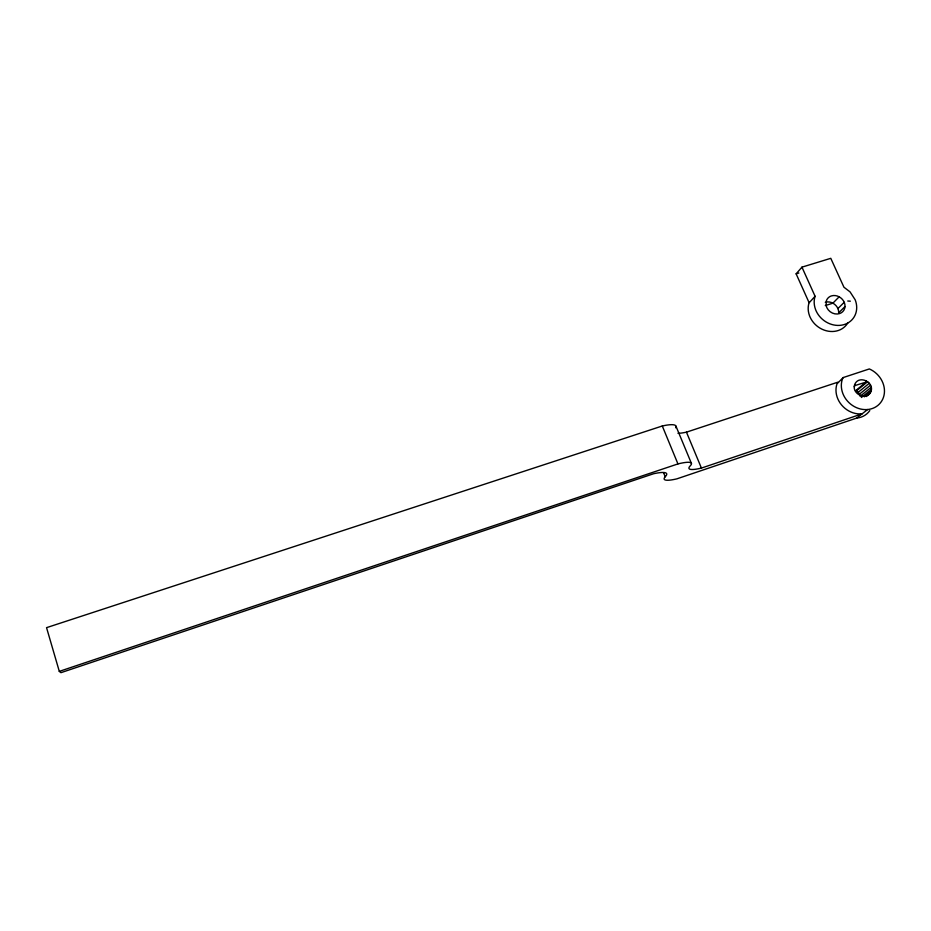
<?xml version="1.0" encoding="UTF-8"?>
<svg xmlns="http://www.w3.org/2000/svg" width="931" height="931" viewBox="0 0 931 931"><rect width="100%" height="100%" fill="white"/><g stroke="black" fill="none" stroke-linecap="round" stroke-linejoin="round"><path stroke-width="1.4" d="M870.962 391.497C874.64 382.047 858.743 374.623 854.739 384.433C851.05 393.883 866.947 401.366 870.962 391.497L864.259 396.839M815.091 296.291L814.997 296.547A22.321 19.446 38.3 0 0 815.591 309.604L816.103 310.849A22.321 19.446 38.3 0 0 843.812 324.675A22.321 19.446 38.3 0 0 855.182 299.805L850.073 291.903L843.94 287.214L830.778 258.318L801.952 267.15L815.091 296.291L809.004 302.924A22.065 19.272 38.4 0 0 809.563 315.853L810.075 317.087A22.065 19.272 38.4 0 0 828.264 331.192A22.065 19.272 38.4 0 0 847.478 323.453M843.207 377.555L842.346 379.243A22.798 20.005 42.5 0 0 856.38 407.615A22.798 20.005 42.5 0 0 883.472 397.293A22.798 20.005 42.5 0 0 869.345 368.944L843.207 377.555L836.992 383.851A22.577 19.842 42.6 0 0 841.589 404.985A22.577 19.842 42.6 0 0 862.048 413.864L701.427 468.084A39.8 6.121 -22.2 0 1 690.418 465.651A37.682 5.935 -21.8 0 0 677.943 463.917L59.305 671.379L46.55 627.657L662.29 425.991A37.426 6.959 -22 0 1 675.708 427.783M854.274 386.493L855.089 385.504L867.657 381.663L856.578 390.741L855.542 390.752L866.586 381.687L866.191 380.814M809.086 302.668L796.133 273.842L801.952 267.15M839.145 296.814L832.884 303.18L825.297 305.566M837.888 308.603L844.219 302.296M845.011 306.567A10.043 8.751 38.3 0 1 839.715 313.538L837.341 314.003A10.043 8.751 38.3 0 1 826.879 307.707L826.076 305.321L826.414 300.62A10.043 8.751 38.3 0 1 831.243 295.965C837.853 293.8 845.395 299.631 845.011 306.567L838.68 312.828C839.064 306.066 831.779 300.282 825.297 302.296M856.578 390.741L858.219 392.3L869.321 383.258M871.265 387.284L860.116 396.257L859.429 394.185L870.555 385.178M861.361 397.479L871.404 389.437M866.249 396.548L869.961 393.324M59.305 671.379L60.922 672.682L653.667 473.716A44.164 6.959 -21.6 0 1 665.211 476.753A41.488 6.377 -22.1 0 0 676.837 478.86L856.532 418.124L867.669 409.524M677.966 433.287A39.544 7.169 -22.5 0 0 686.45 432.159L837.842 382.187M796.133 273.842L798.856 273.004M847.769 301.016L850.329 301.179M858.219 392.3L859.429 394.185M854.693 384.619L855.089 385.504M686.45 432.159L701.427 468.084M675.999 426.258L691.442 463.452M662.29 425.991L677.943 463.917M663.594 472.808L665.211 476.753M847.99 322.603A22.065 19.272 38.4 0 1 847.734 323.022M869.81 410.583A22.356 19.691 42.7 0 1 856.532 418.124"/></g></svg>
